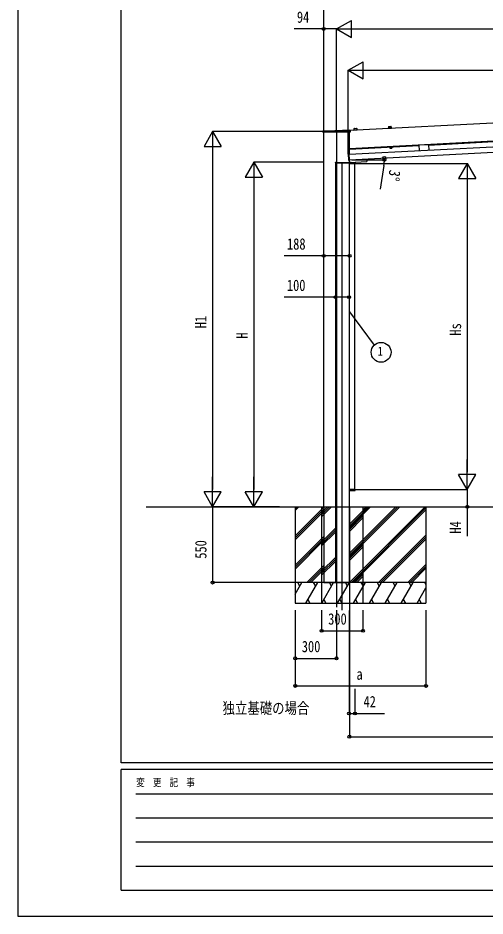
# Model space of a CAD drawing. Units: millimetres, scale not verified. Extents: x -10512 to 10512, y -7425 to 7425.
# Drawn here: x -10512 to -7119, y -7425 to -908 of the extents above; entities that cross this region are included whole.
import ezdxf
from ezdxf.enums import TextEntityAlignment as Align

# ---------------------------------------------------------------- set-up
doc = ezdxf.new("R2010")
doc.units = ezdxf.units.MM
doc.header["$LTSCALE"] = 30
for name, color, linetype in [('0-2_USER1', 3, 'Continuous'), ('0-4_YKK_12', 2, 'Continuous'), ('0-5_YKK_A1', 4, 'Continuous'), ('0-6_YKK_D', 6, 'Continuous'), ('0-7_YKK_ZWAK', 7, 'Continuous')]:
    doc.layers.add(name, color=color, linetype=linetype)
doc.styles.add('ＭＳ ゴシック', font='')
doc.styles.get('ＭＳ ゴシック').set_extended_font_data('MS Gothic')

msp = doc.modelspace()

# ---------------------------------------------------------------- linework, layer by layer
at = {"layer": '0-4_YKK_12'}
for p, q in [((-8197.3, -1729.5), (-8197.3, -5182.48)), ((-8156.6, -5205), (-8156.59, -1957.5))]:
    msp.add_line(p, q, dxfattribs=at)
at = {"layer": '0-5_YKK_A1'}
for p, q in [((-8100.02, -1722.46), (-5532.24, -1587.89)), ((-8296.86, -1736.83), (-8296.79, -1728.98)), ((-8296.36, -1736.83), (-8296.86, -1736.83)), ((-8098.88, -1736.83), (-8296.36, -1736.83)), ((-8295.79, -1727.99), (-8100.28, -1727.99)), ((-8291.3, -4455), (-8291.3, -1736.83)), ((-8263.55, -1727.92), (-8101.31, -1719.42)), ((-8105.64, -1896.99), (-4993.36, -1733.88)), ((-8104.6, -1896.94), (-8104.6, -1736.83)), ((-8103.3, -1854.81), (-5402, -1713.24)), ((-8103.3, -1896.87), (-8103.3, -1736.83)), ((-8100.26, -1720.3), (-8099.29, -1728.88)), ((-8099.29, -1728.88), (-8099.28, -1728.9)), ((-8099.28, -1728.9), (-8098.38, -1736.83)), ((-8098.38, -1736.83), (-8098.88, -1736.83)), ((-8072.26, -1719.07), (-8072.28, -1720.6)), ((-8072.28, -1720.6), (-8048.31, -1719.35)), ((-8072.28, -1720.6), (-8048.31, -1719.35)), ((-8072.26, -1721), (-8072.28, -1720.6)), ((-8072.26, -1721), (-8048.29, -1719.75)), ((-8071.79, -1718.57), (-8049.01, -1717.38)), ((-8071.2, -1711.85), (-8071.26, -1718.55)), ((-8068.36, -1708.88), (-8053.43, -1708.1)), ((-8050.29, -1710.76), (-8049.53, -1717.41)), ((-8048.48, -1717.82), (-8048.31, -1719.35)), ((-8048.29, -1719.75), (-8048.31, -1719.35)), ((-7822.61, -1705.99), (-7822.62, -1707.52)), ((-7822.62, -1707.52), (-7798.65, -1706.26)), ((-7822.62, -1707.52), (-7798.65, -1706.26)), ((-7822.6, -1707.92), (-7822.62, -1707.52)), ((-7822.6, -1707.92), (-7798.63, -1706.66)), ((-7822.13, -1705.49), (-7799.35, -1704.3)), ((-7821.55, -1698.77), (-7821.61, -1705.46)), ((-7818.7, -1695.8), (-7803.77, -1695.02)), ((-7800.63, -1697.67), (-7799.87, -1704.32)), ((-7798.83, -1704.74), (-7798.65, -1706.26)), ((-7798.63, -1706.66), (-7798.65, -1706.26)), ((-7529.56, -1829.75), (-5580, -1727.58)), ((-8103.55, -1936.94), (-4997.96, -1774.18)), ((-8103.04, -1859.8), (-8103.3, -1854.85)), ((-8103.04, -1859.8), (-7600.47, -1833.47)), ((-7795.78, -1846.91), (-7810.77, -1847.69)), ((-7810.77, -1847.69), (-7810.52, -1852.6)), ((-7809.48, -1853.13), (-7810.52, -1852.6)), ((-7810.32, -1847.67), (-7810.4, -1846.07)), ((-7796.5, -1852.45), (-7809.48, -1853.13)), ((-7807.03, -1847.49), (-7806.77, -1852.41)), ((-7799.53, -1847.1), (-7799.27, -1852.01)), ((-7796.5, -1852.45), (-7795.52, -1851.82)), ((-7796.32, -1845.33), (-7796.24, -1846.93)), ((-7795.78, -1846.91), (-7795.52, -1851.82)), ((-7529.69, -1827.25), (-7600.6, -1830.97)), ((-7600.6, -1830.97), (-7598.53, -1870.41)), ((-7529.69, -1827.25), (-7527.63, -1866.7)), ((-8113.88, -1896.43), (-8111.68, -1938.38)), ((-8107.51, -1895.6), (-8113.41, -1895.91)), ((-8111.16, -1938.85), (-8105.26, -1938.54)), ((-8106.91, -1895.68), (-8105.71, -1895.62)), ((-8106.91, -1895.68), (-8106.91, -1895.68)), ((-8105.69, -1895.97), (-8105.71, -1895.62)), ((-8105.71, -1895.62), (-8105.71, -1895.62)), ((-8105.67, -1896.46), (-8105.69, -1895.97)), ((-8103.52, -1937.49), (-8105.67, -1896.46)), ((-8105.16, -1938.52), (-8104.27, -1955.5)), ((-8103.47, -1938.34), (-8104.67, -1938.4)), ((-8104.67, -1938.4), (-8104.67, -1938.4)), ((-8104.6, -4455), (-8104.6, -1938.4)), ((-8104.6, -1955), (-8104.3, -1955)), ((-8103.49, -1937.99), (-8103.52, -1937.49)), ((-8103.49, -1937.99), (-8103.47, -1938.34)), ((-8103.47, -1938.34), (-8103.47, -1938.34)), ((-8103.22, -1956.45), (-7978.89, -1949.93)), ((-7978.91, -1930.4), (-7977.94, -1948.88)), ((-8207.1, -1960), (-8207.01, -1958.45)), ((-8207.1, -1960), (-8106.1, -1960)), ((-8206.6, -1960), (-8106.6, -1960)), ((-8206.6, -1960), (-8206.6, -4455)), ((-8206.02, -1957.5), (-8107.18, -1957.5)), ((-8106.6, -1960), (-8106.6, -4455)), ((-8106.18, -1958.45), (-8106.1, -1960)), ((-8104.6, -1965), (-8104.6, -1958.5)), ((-8104.6, -4329), (-8104.6, -1965)), ((-8104.6, -1965), (-8064.6, -1965)), ((-8103.6, -1965), (-8104.6, -1965)), ((-8103.6, -1957.5), (-8093.69, -1957.5)), ((-8103.3, -4455), (-8103.3, -1956.45)), ((-8091.69, -1957.5), (-8093.69, -1957.5)), ((-8091.29, -1965), (-8092.29, -1965)), ((-8091.69, -1957.5), (-8063.69, -1957.5)), ((-8064.6, -4329), (-8064.6, -1965)), ((-8064.6, -4329), (-8104.6, -4329)), ((-8104.6, -4329), (-8104.6, -4335.5)), ((-8103.6, -4329), (-8104.6, -4329)), ((-8103.6, -4336.5), (-8093.69, -4336.5)), ((-8091.69, -4336.5), (-8093.69, -4336.5)), ((-8091.29, -4329), (-8092.29, -4329)), ((-8091.69, -4336.5), (-8063.69, -4336.5)), ((-9581.69, -4455), (-4531.48, -4455)), ((-8498.2, -4455), (-8498.2, -5155)), ((-8498.2, -4482.38), (-8470.81, -4455)), ((-8498.2, -4468.24), (-8484.96, -4455)), ((-8498.2, -4666.23), (-8292.2, -4460.23)), ((-8498.2, -4680.37), (-8292.2, -4474.37)), ((-8498.2, -4694.51), (-8292.2, -4488.51)), ((-8306.6, -4455), (-8306.6, -5155)), ((-8306.6, -4499.18), (-8262.42, -4455)), ((-8306.6, -4513.32), (-8248.27, -4455)), ((-8306.6, -4527.46), (-8234.13, -4455)), ((-8291.3, -4455), (-8291.3, -5005)), ((-8206.6, -4455), (-8206.6, -5005)), ((-8106.6, -4455), (-8106.6, -5005)), ((-8104.6, -4455), (-8104.6, -5005)), ((-8104.34, -5005), (-7554.33, -4455)), ((-8104.2, -4821.01), (-7738.18, -4455)), ((-8104.2, -4792.73), (-7766.47, -4455)), ((-8104.2, -4806.87), (-7752.32, -4455)), ((-8104.2, -4608.88), (-7950.31, -4455)), ((-8104.2, -4594.74), (-7964.46, -4455)), ((-8104.2, -4580.6), (-7978.6, -4455)), ((-8090.19, -5005), (-7548.2, -4463)), ((-8076.05, -5005), (-7548.2, -4477.15)), ((-8006.6, -4507.98), (-7953.61, -4455)), ((-8006.6, -4493.84), (-7967.76, -4455)), ((-8006.6, -4479.7), (-7981.9, -4455)), ((-8006.6, -4455), (-8006.6, -5155)), ((-7548.2, -4455), (-7548.2, -5155)), ((-8106.6, -4607.55), (-8006.6, -4507.55)), ((-8106.6, -4621.69), (-8006.6, -4521.69)), ((-8106.6, -4635.83), (-8006.6, -4535.83)), ((-8306.6, -4711.31), (-8206.6, -4611.31)), ((-8306.6, -4725.45), (-8206.6, -4625.45)), ((-8498.2, -4878.36), (-8292.2, -4672.36)), ((-8498.2, -4892.5), (-8292.2, -4686.5)), ((-8306.6, -4739.59), (-8206.6, -4639.6)), ((-7892.2, -5005), (-7548.2, -4660.99)), ((-7878.06, -5005), (-7548.2, -4675.14)), ((-7863.92, -5005), (-7548.2, -4689.28)), ((-8498.2, -4906.64), (-8292.2, -4700.64)), ((-8106.6, -4819.68), (-8006.6, -4719.68)), ((-8106.6, -4833.82), (-8006.6, -4733.82)), ((-8106.6, -4847.96), (-8006.6, -4747.96)), ((-8412.7, -5005), (-8292.2, -4884.49)), ((-8306.6, -4923.44), (-8206.6, -4823.44)), ((-8306.6, -4937.58), (-8206.6, -4837.58)), ((-8306.6, -4951.73), (-8206.6, -4851.73)), ((-7680.07, -5005), (-7548.2, -4873.12)), ((-7665.93, -5005), (-7548.2, -4887.27)), ((-8398.56, -5005), (-8292.2, -4898.63)), ((-8384.42, -5005), (-8292.2, -4912.78)), ((-8079.79, -5005), (-8006.6, -4931.81)), ((-8065.64, -5005), (-8006.6, -4945.95)), ((-7651.79, -5005), (-7548.2, -4901.41)), ((-7548.2, -5005), (-8498.2, -5005)), ((-8498.2, -5088.83), (-8449.79, -5005)), ((-8464.8, -5030.98), (-8479.8, -5005)), ((-8420.93, -5155), (-8334.33, -5005)), ((-8349.33, -5030.98), (-8364.33, -5005)), ((-8305.46, -5155), (-8218.86, -5005)), ((-8291.3, -5005), (-8104.6, -5005)), ((-8233.86, -5030.98), (-8248.86, -5005)), ((-8189.99, -5155), (-8103.39, -5005)), ((-8118.39, -5030.98), (-8133.39, -5005)), ((-8074.52, -5155), (-7987.92, -5005)), ((-8051.5, -5005), (-8006.6, -4960.09)), ((-8002.92, -5030.98), (-8017.92, -5005)), ((-7959.05, -5155), (-7872.45, -5005)), ((-7902.45, -5005), (-7887.45, -5030.98)), ((-7843.58, -5155), (-7756.98, -5005)), ((-7771.98, -5030.98), (-7786.98, -5005)), ((-7728.11, -5155), (-7641.51, -5005)), ((-7656.51, -5030.98), (-7671.51, -5005)), ((-7548.2, -5018.58), (-7556.04, -5005)), ((-7612.64, -5155), (-7548.2, -5043.38)), ((-8405.93, -5129.02), (-8390.93, -5155)), ((-8290.46, -5129.02), (-8275.46, -5155)), ((-8174.99, -5129.02), (-8159.99, -5155)), ((-8059.52, -5129.02), (-8044.52, -5155)), ((-7944.05, -5129.02), (-7929.05, -5155)), ((-7828.58, -5129.02), (-7813.58, -5155)), ((-7713.11, -5129.02), (-7698.11, -5155)), ((-7597.64, -5129.02), (-7582.64, -5155)), ((-8498.2, -5155), (-7548.2, -5155))]:
    msp.add_line(p, q, dxfattribs=at)
msp.add_lwpolyline([(-7811.93, -1844.55), (-7794.96, -1843.66), (-7794.87, -1845.26), (-7811.85, -1846.15)], close=True, dxfattribs=at)
for points in [[(-8092.29, -1965), (-8093.29, -1965), (-8103.6, -1965)], [(-8062.69, -1958.44), (-8062.29, -1965), (-8063.29, -1965), (-8091.29, -1965)], [(-8092.29, -4329), (-8093.29, -4329), (-8103.6, -4329)], [(-8062.69, -4335.56), (-8062.29, -4329), (-8063.29, -4329), (-8091.29, -4329)]]:
    msp.add_lwpolyline(points, dxfattribs=at)
for centre, radius, start, end in [((-8295.79, -1728.99), 1, 90, 176.5048), ((-8295.79, -1728.99), 1, 176.5048, 179.5), ((-8266.16, -1677.99), 50, 270, 273.00032), ((-8101.26, -1720.42), 1, 6.5, 93.00032), ((-8100.28, -1728.99), 1, 6.5, 90), ((-8071.76, -1719.07), 0.5, 93, 179.5), ((-8068.21, -1711.88), 3, 93, 179.5), ((-8053.27, -1711.1), 3, 6.5, 93), ((-8048.98, -1717.88), 0.5, 6.5, 93), ((-7822.11, -1705.99), 0.5, 93, 179.5), ((-7818.55, -1698.79), 3, 93, 179.5), ((-7803.61, -1698.01), 3, 6.5, 93), ((-7799.32, -1704.8), 0.5, 6.5, 93), ((-7808.78, -1849.77), 3.32, 238.61575, 307.38425), ((-7803.64, -1840.39), 12.42, 255.41205, 290.58795), ((-7797.54, -1849.18), 3.32, 238.61575, 307.38425), ((-8107.25, -1892.83), 2.86, 266.50896, 273.26043), ((-8104.54, -1942.68), 4.28, 91.78658, 98.68179), ((-7978.94, -1948.93), 1, 273, 3), ((-8206.02, -1958.5), 1, 90, 177), ((-8107.18, -1958.5), 1, 3, 90), ((-8103.6, -1958.5), 1, 90, 180), ((-8103.27, -1955.45), 1, 183, 273), ((-8063.69, -1958.5), 1, 3.5, 90), ((-8103.6, -4335.5), 1, 180, 270), ((-8063.69, -4335.5), 1, 270, 356.5)]:
    msp.add_arc(centre, radius, start, end, dxfattribs=at)
for centre, major_axis, ratio, start_param, end_param in [((-8113.38, -1896.41), (-0.373, 0.336), 0.99628, 5.4996506, 7.06672), ((-8111.18, -1938.35), (-0.336, -0.373), 0.99628, 5.4996506, 7.06672), ((-8107.5, -1895.9), (0.016, -0.3), 0.998135, 2.3281144, 3.1415927), ((-8106.91, -1895.64), (-0.599, -0.031), 0.061163, 1.2604966, 1.5707963), ((-8105.28, -1938.24), (0.016, -0.3), 0.998135, 0, 0.8133487)]:
    msp.add_ellipse(centre, major_axis=major_axis, ratio=ratio, start_param=start_param, end_param=end_param, dxfattribs=at)
at = {"layer": '0-6_YKK_D'}
for p, q in [((-8291.3, -1731), (-8291.3, -686.47)), ((-8197.3, -987.47), (-8089.04, -924.97)), ((-8089.04, -1049.97), (-8089.04, -924.97)), ((-8291.3, -1731), (-8291.3, -986.47)), ((-8197.3, -1728.5), (-8197.3, -986.47)), ((-8197.3, -1728.5), (-8197.3, -986.47)), ((-8197.3, -987.47), (-8089.04, -1049.97)), ((-8197.3, -987.47), (-7980.79, -987.47)), ((-8072.3, -987.47), (-5116.3, -987.47)), ((-8112.3, -1287.47), (-8004.04, -1224.97)), ((-8004.04, -1349.97), (-8004.04, -1224.97)), ((-8112.3, -1896.84), (-8112.3, -1286.47)), ((-8112.3, -1287.47), (-8004.04, -1349.97)), ((-8112.3, -1287.47), (-7895.79, -1287.47)), ((-7987.3, -1287.47), (-5116.3, -1287.47)), ((-9098.2, -1732), (-9160.7, -1840.25)), ((-8292.3, -1732), (-9099.2, -1732)), ((-9098.2, -1732), (-9035.7, -1840.25)), ((-9098.2, -1732), (-9098.2, -1948.51)), ((-9160.7, -1840.25), (-9035.7, -1840.25)), ((-9098.2, -1857), (-9098.2, -4329.77)), ((-8798.2, -1955), (-8860.7, -2063.25)), ((-8292.3, -1955), (-8799.2, -1955)), ((-8798.2, -1955), (-8735.7, -2063.25)), ((-8798.2, -1955), (-8798.2, -2171.51)), ((-8086.45, -1937.03), (-7848.89, -1937.03)), ((-8063.6, -1965), (-7247.2, -1965)), ((-7853.43, -1979.38), (-7881.95, -2149)), ((-7248.2, -1965), (-7310.7, -2073.25)), ((-7248.2, -1965), (-7185.7, -2073.25)), ((-7248.2, -1965), (-7248.2, -2181.51)), ((-8860.7, -2063.25), (-8735.7, -2063.25)), ((-8798.2, -2080), (-8798.2, -4329.63)), ((-7310.7, -2073.25), (-7185.7, -2073.25)), ((-7248.2, -2090), (-7248.2, -4204)), ((-8104.6, -3040.16), (-7924.8, -3282.8)), ((-7248.2, -4329), (-7248.2, -4112.49)), ((-7248.2, -4329), (-7310.7, -4220.75)), ((-7185.7, -4220.75), (-7310.7, -4220.75)), ((-7248.2, -4329), (-7185.7, -4220.75)), ((-9098.2, -4454.77), (-9098.2, -4238.26)), ((-8798.2, -4454.63), (-8798.2, -4238.12)), ((-9098.2, -4454.77), (-9160.7, -4346.51)), ((-9035.7, -4346.51), (-9160.7, -4346.51)), ((-9098.2, -4454.77), (-9035.7, -4346.51)), ((-8798.2, -4454.63), (-8860.7, -4346.38)), ((-8735.7, -4346.38), (-8860.7, -4346.38)), ((-8798.2, -4454.63), (-8735.7, -4346.38)), ((-8063.6, -4329), (-7247.2, -4329)), ((-8063.6, -4329), (-7247.2, -4329)), ((-8612.78, -4454.77), (-9099.2, -4454.77)), ((-9098.2, -4455), (-9098.2, -5005)), ((-8798.98, -4454.63), (-8799.2, -4454.63)), ((-8499.2, -5005), (-9099.2, -5005)), ((-8104.6, -5006), (-8104.6, -6124.55)), ((-8498.2, -5205), (-8498.2, -5556)), ((-8498.2, -5205), (-8498.2, -5756)), ((-8306.6, -5205), (-8306.6, -5356)), ((-8198.2, -5205), (-8198.2, -5556)), ((-8106.6, -5207.91), (-8106.6, -5956)), ((-8006.6, -5205), (-8006.6, -5356)), ((-7548.2, -5205), (-7548.2, -5756)), ((-8306.6, -5355), (-8006.6, -5355)), ((-8498.2, -5555), (-8198.2, -5555)), ((-8498.2, -5755), (-7548.2, -5755)), ((-8064.6, -5775.7), (-8064.6, -5956)), ((-8104.6, -6123.55), (-4952.32, -6123.55))]:
    msp.add_line(p, q, dxfattribs=at)
for points in [[(-8197.3, -987.47), (-8291.3, -987.47), (-8505.8, -987.47)], [(-8103.3, -2633.69), (-8291.3, -2633.69), (-8577.8, -2633.69)], [(-8106.6, -2933.69), (-8206.6, -2933.69), (-8578.43, -2933.69)], [(-7248.2, -4329), (-7248.2, -4455), (-7248.2, -4669.5)], [(-8106.6, -5955), (-8064.6, -5955), (-7850.1, -5955)]]:
    msp.add_lwpolyline(points, dxfattribs=at)
for centre, radius in [((-8291.3, -987.47), 10.62), ((-7850.24, -1923.66), 10.62), ((-7849.89, -1937.03), 10.62), ((-8291.3, -2633.69), 10.62), ((-8103.3, -2633.69), 10.62), ((-8206.6, -2933.69), 10.62), ((-8106.6, -2933.69), 10.62), ((-7874.08, -3333.9), 72), ((-7248.2, -4455), 10.62), ((-9098.2, -5005), 10.62), ((-8306.6, -5355), 10.62), ((-8006.6, -5355), 10.62), ((-8498.2, -5555), 10.62), ((-8198.2, -5555), 10.62), ((-8498.2, -5755), 10.62), ((-7548.2, -5755), 10.62), ((-8106.6, -5955), 10.62), ((-8064.6, -5955), 10.62), ((-8104.6, -6123.55), 10.62)]:
    msp.add_circle(centre, radius, dxfattribs=at)
for start, end in [(350.45481, 0), (0, 3)]:
    msp.add_arc((-8105.3, -1937.03), 255.41, start, end, dxfattribs=at)
at = {"layer": '0-7_YKK_ZWAK'}
for p, q in [((-9762.45, -6312.5), (-9762.45, 6937.5)), ((9737.55, -6312.5), (-9762.45, -6312.5)), ((-3262.45, -6362.5), (-9762.45, -6362.5)), ((-9762.45, -7237.5), (-9762.45, -6362.5)), ((-9656.2, -6537.5), (-3387.45, -6537.5)), ((-9656.2, -6712.5), (-3387.45, -6712.5)), ((-9656.2, -6887.5), (-3387.45, -6887.5)), ((-9656.2, -7062.5), (-3387.45, -7062.5)), ((-9762.45, -7237.5), (-3262.45, -7237.5))]:
    msp.add_line(p, q, dxfattribs=at)
msp.add_lwpolyline([(-10512.5, -7425), (10512.5, -7425), (10512.5, 7425), (-10512.5, 7425)], close=True, dxfattribs=at)

# ---------------------------------------------------------------- texts
at = {"layer": '0-2_USER1', "style": 'ＭＳ ゴシック', "width": 0.8}
msp.add_text('独立基礎の場合', height=82.48, dxfattribs=at).set_placement((-9025.74, -5982.5), align=Align.BOTTOM_LEFT)
at = {"layer": '0-6_YKK_D', "style": 'ＭＳ ゴシック', "width": 0.8}
for s, height, p in [('94', 82.48, (-8485.8, -967.47)), ('188', 82.48, (-8557.8, -2613.69)), ('100', 82.48, (-8558.43, -2913.69)), ('1', 65.98, (-7898.08, -3378.9)), ('300', 82.48, (-8258.6, -5335)), ('300', 82.48, (-8450.2, -5535)), ('a', 82.48, (-8053.2, -5735)), ('42', 82.48, (-8002.1, -5935))]:
    msp.add_text(s, height=height, dxfattribs=at).set_placement(p, align=Align.BOTTOM_LEFT)
for s, rotation, p in [('3°', 260.455, (-7837.02, -2002.42)), ('H1', 90, (-9118.2, -3159.38)), ('Hs', 90, (-7268.2, -3213)), ('H', 90, (-8818.2, -3234.81)), ('H4', 90, (-7268.2, -4649.5)), ('550', 90, (-9118.2, -4832))]:
    msp.add_text(s, height=82.48, rotation=rotation, dxfattribs=at).set_placement(p, align=Align.BOTTOM_LEFT)
at = {"layer": '0-7_YKK_ZWAK', "style": 'ＭＳ ゴシック', "width": 0.8}
msp.add_text('変  更  記  事', height=54.99, dxfattribs=at).set_placement((-9653.28, -6500), align=Align.BOTTOM_LEFT)

doc.saveas('drawing.dxf')
